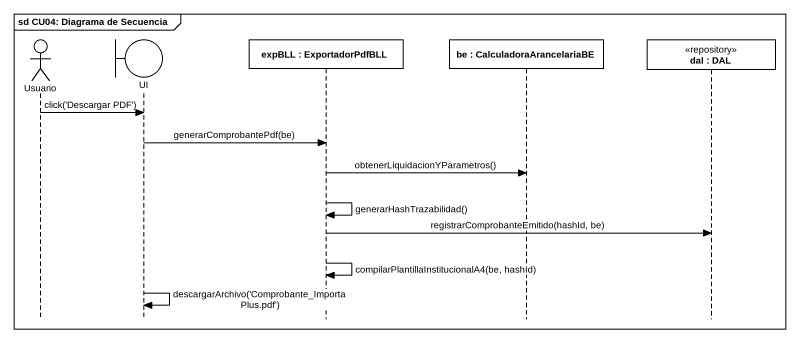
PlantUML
@startuml
mainframe sd CU04: Diagrama de Secuencia
hide footbox
actor Usuario
boundary UI
participant "expBLL : ExportadorPdfBLL" as expBLL_ExportadorPdfBLL
participant "be : CalculadoraArancelariaBE" as be_CalculadoraArancelariaBE
participant "dal : DAL" as dal_DAL <<repository>>

Usuario -> UI : click('Descargar PDF')
UI -> expBLL_ExportadorPdfBLL : generarComprobantePdf(be)
expBLL_ExportadorPdfBLL -> be_CalculadoraArancelariaBE : obtenerLiquidacionYParametros()
expBLL_ExportadorPdfBLL -> expBLL_ExportadorPdfBLL : generarHashTrazabilidad()
expBLL_ExportadorPdfBLL -> dal_DAL : registrarComprobanteEmitido(hashId, be)
expBLL_ExportadorPdfBLL -> expBLL_ExportadorPdfBLL : compilarPlantillaInstitucionalA4(be, hashId)
UI -> UI : descargarArchivo('Comprobante_ImportaPlus.pdf')
@enduml
